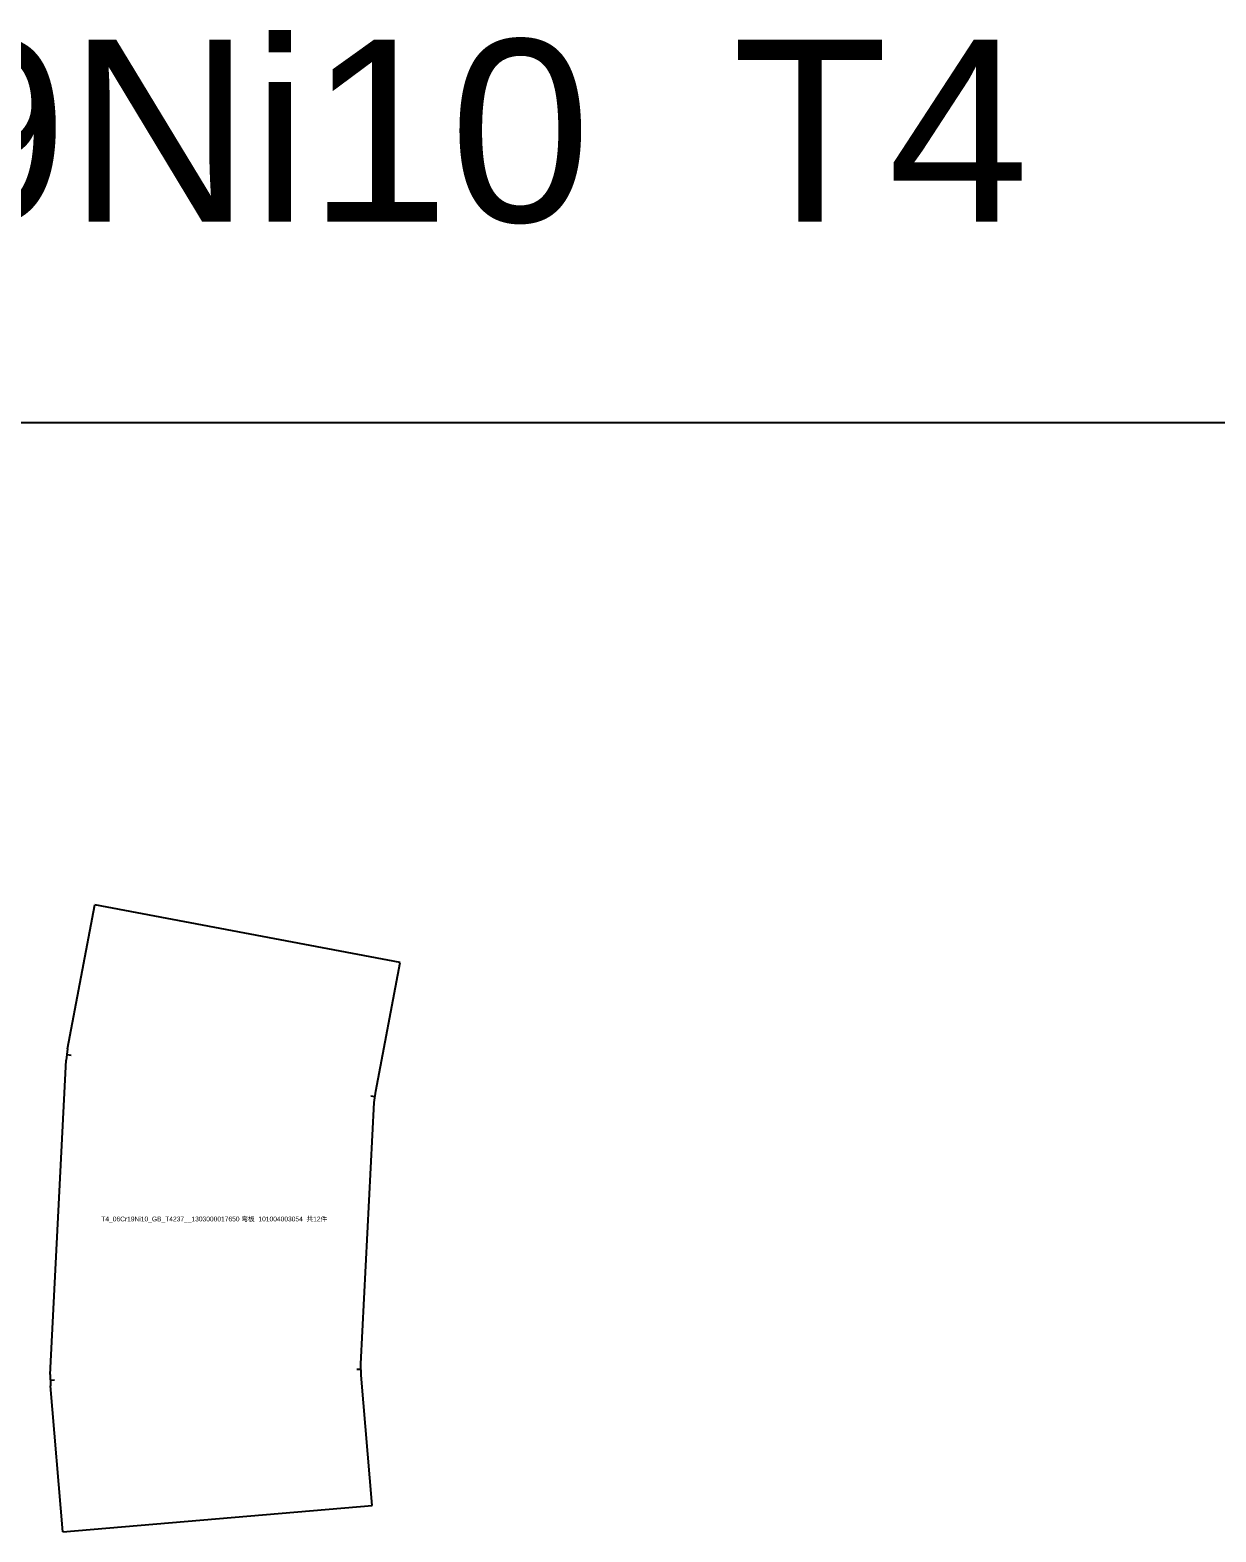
# Model space of a CAD drawing. Extents: x -16 to 22649, y -4599 to 814.
# Drawn here: x 11030 to 11927, y -378 to 758 of the extents above; entities that cross this region are included whole.
import ezdxf

# ---------------------------------------------------------------- set-up
doc = ezdxf.new("R2010")
doc.units = 0
doc.header["$MEASUREMENT"] = 0
doc.layers.get('0').update_dxf_attribs({"linetype": 'CONTINUOUS'})
for name, color, linetype in [('S1', 7, 'CONTINUOUS'), ('SLD-0', 7, 'CONTINUOUS'), ('打标线_ATTACH_', 5, 'CONTINUOUS')]:
    doc.layers.add(name, color=color, linetype=linetype)
doc.styles.get("Standard").update_dxf_attribs({"font": 'arial.ttf'})

msp = doc.modelspace()

# ---------------------------------------------------------------- linework, layer by layer
at = {"color": 1}
msp.add_line((5.26775, 461.29571), (22649.13873, 461.29571), dxfattribs=at)
at = {"layer": 'SLD-0', "linetype": 'CONTINUOUS'}
for p, q in [((11058.27606, -12.54191), (11078.96256, 96.52586)), ((11309.70213, 52.7623), (11078.96256, 96.52586)), ((11291.25176, -44.51567), (11309.70213, 52.7623)), ((11045.05469, -258.75832), (11057.2441, -21.06481)), ((11058.27606, -12.54191), (11057.2441, -21.06481)), ((11290.21981, -53.03857), (11291.25176, -44.51567)), ((11280.07899, -250.78457), (11290.21981, -53.03857)), ((11045.05469, -258.75832), (11045.20938, -267.34207)), ((11280.23368, -259.36832), (11280.07899, -250.78457)), ((11288.6362, -358.02335), (11280.23368, -259.36832)), ((11054.63027, -377.95382), (11045.20938, -267.34207)), ((11054.63027, -377.95382), (11288.6362, -358.02335))]:
    msp.add_line(p, q, dxfattribs=at)
at = {"layer": '打标线_ATTACH_', "color": 6}
for p, q in [((11057.95822, -16.83056), (11060.93036, -17.23845)), ((11290.53764, -48.74992), (11287.5655, -48.34202)), ((11279.95645, -255.08322), (11276.95817, -255.18495)), ((11045.33192, -263.04341), (11048.3302, -262.94169))]:
    msp.add_line(p, q, dxfattribs=at)

# ---------------------------------------------------------------- texts
at = {"color": 1, "insert": (10427.3952, 750.81847), "char_height": 137.7402706, "width": 1652.6856599, "attachment_point": 1}
msp.add_mtext('06Cr19Ni10  T4', dxfattribs=at)
at = {"layer": 'S1', "color": 3, "insert": (11169.16208, -141.724), "char_height": 3.6, "attachment_point": 5}
msp.add_mtext('T4_06Cr19Ni10_GB_T4237__1303000017650 {\\fSimSun|b0|i0|c134|p2;弯板 }101004003054  {\\fSimSun|b0|i0|c134|p2;共}12{\\fSimSun|b0|i0|c134|p2;件}', dxfattribs=at)

doc.saveas('drawing.dxf')
